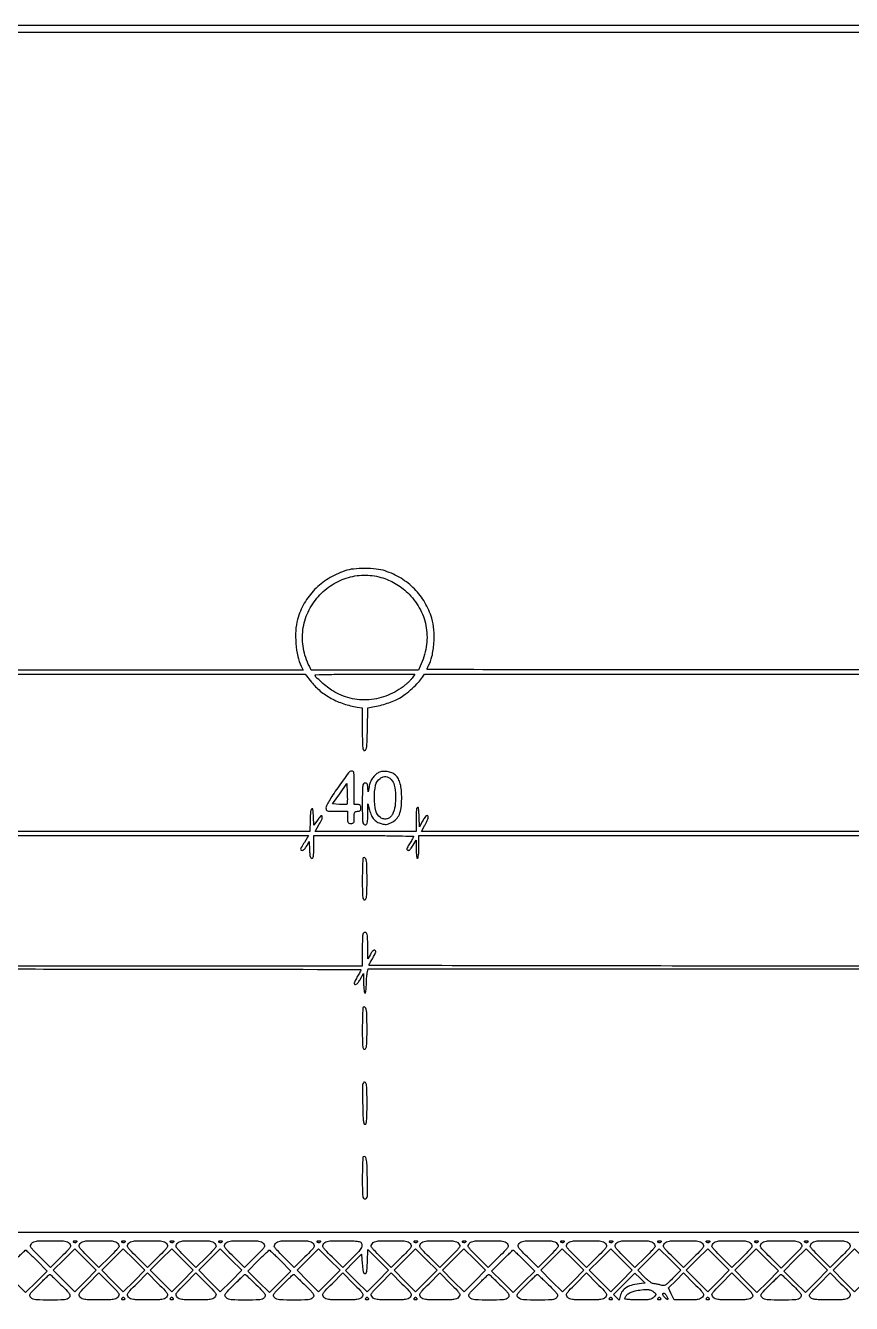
# Model space of a CAD drawing. Extents: x 0 to 836, y 5 to 589.
# Drawn here: x 301.6 to 353.5, y 508.4 to 588.7 of the extents above; entities that cross this region are included whole.
import ezdxf

# ---------------------------------------------------------------- set-up
doc = ezdxf.new("R2010")
doc.units = 0
doc.header["$MEASUREMENT"] = 0

msp = doc.modelspace()

# ---------------------------------------------------------------- linework, layer by layer
for points in [[(201.712326, 537.783562, -0.000001), (217.055896, 537.76491, -0.426088)], [(546.939, 229.3929, -0.000106), (546.943559, 250.949215, -0.000176), (546.957638, 269.095817, -0.000001), (546.976289, 285.583213, -0.415883)], [(836.0595, 588.6891), (420.497259, 588.710259, 0.000013), (261.145696, 588.714318, 0.000021), (126.989856, 588.708632), (4.934769, 588.698274, 0.19889), (4.878609, 588.675009, 0.198853), (4.855343, 588.618859), (4.83877, 516.273901, 0.000036), (4.826254, 436.744061, 0.000021), (4.8222, 342.282364), (4.8222, 95.946129), (4.469225, 95.920114, 0.031904), (4.160456, 95.877435, 0.315999), (4.075312, 95.787407, 0.415411), (4.137995, 95.703578, 0.035338), (4.43445, 95.6826), (4.8222, 95.6826), (4.8222, 50.2101), (4.8222, 4.7376), (420.462, 4.7376), (836.1018, 4.7376)], [(604.852986, 529.408162, -0.000002), (620.423836, 529.389509, -0.550615)], [(238.738155, 529.614638, -0.000002), (224.300981, 529.63329, -0.415836)], [(273.3849, 529.4268, -0.000121), (292.281139, 529.422241, -0.000201), (308.18842, 529.408162, -0.000002), (322.638019, 529.38951, -0.415836), (322.663967, 529.36335, -0.111035), (322.654741, 529.323591, -0.00754), (322.602435, 529.219133, -0.010506), (322.534975, 529.095746, -0.007675), (322.455107, 528.9615, 0.013093), (322.375115, 528.82367, 0.015532), (322.30713, 528.68937, 0.014424), (322.256969, 528.573547, 0.08935), (322.24404, 528.5103, 0.300243), (322.286105, 528.443199, 0.270054), (322.368756, 528.451495, 0.076762), (322.500918, 528.582446, 0.029789), (322.641858, 528.798877), (322.830817, 529.1307), (322.832208, 528.51735, 0.012089), (322.838612, 528.27524, 0.022171), (322.857319, 528.078835, 0.019132), (322.883712, 527.931746, 0.352327), (322.9182, 527.904, 0.337997), (322.951491, 527.929407, 0.024612), (322.97805, 528.049406, 0.0263), (322.996732, 528.209721, 0.015856), (323.0028, 528.401025, -0.009248), (323.006678, 528.610702, -0.008086), (323.018332, 528.829709, -0.008156), (323.035294, 529.027274, -0.023865), (323.055675, 529.162425), (323.10855, 529.4268), (358.629975, 529.4268, -0.000167), (372.250518, 529.422241, -0.000279)], [(531.796111, 538.074638, -0.000002), (517.6951, 538.093291, -0.426056)], [(413.368417, 538.074638, -0.000002), (399.676779, 538.093291, -0.415815)], [(77.850638, 481.579418, -0.000002), (77.869294, 494.031443, -0.550517)], [(358.663873, 548.208, -0.000128), (346.4494, 548.211122, -0.000213), (336.166934, 548.220763, -0.000002), (326.827688, 548.233536, -0.413812), (326.8098, 548.251448, -0.087355), (326.814209, 548.27649, -0.012429), (326.833325, 548.325286, -0.013828), (326.859222, 548.382368, -0.011392), (326.889886, 548.441798, 0.069185), (327.126048, 549.067364, 0.037745), (327.246754, 549.880491, 0.03717), (327.244727, 550.728547, 0.05368), (327.107687, 551.4651, 0.060115), (326.676846, 552.45288, 0.061584), (326.026228, 553.300967, 0.061096), (325.183478, 553.970492, 0.057552), (324.1872, 554.432641, 0.052742), (323.628145, 554.554122, 0.027023), (322.910891, 554.593289, 0.027023), (322.19683, 554.555042, 0.055083), (321.6492, 554.433961, 0.054985), (320.609451, 553.947625, 0.06311), (319.752951, 553.264275, 0.064207), (319.105282, 552.399962, 0.060104), (318.680519, 551.3805, 0.055053), (318.566167, 550.692574, 0.033595), (318.576421, 549.868395, 0.033761), (318.695568, 549.06427, 0.06198), (318.915041, 548.44065), (319.030945, 548.208), (273.486381, 548.208)], [(77.644162, 421.684687, -0.000002), (77.625507, 409.236574, -0.415775)], [(358.704, 529.596, -0.000167), (345.079252, 529.600559, -0.000279), (333.609652, 529.614638, -0.000003), (323.198363, 529.633296, -0.415688), (323.172433, 529.65945, -0.111035), (323.181659, 529.699209, -0.00754), (323.233965, 529.803667, -0.010506), (323.301425, 529.927054, -0.007675), (323.381293, 530.0613, 0.012268), (323.461289, 530.198615, 0.014838), (323.52927, 530.331359, 0.013493), (323.579721, 530.445361, 0.091427), (323.59236, 530.50545, 0.204822), (323.560052, 530.586552, 0.324005), (323.489302, 530.598041, 0.105322), (323.377935, 530.508799, 0.034475), (323.255673, 530.33625), (323.088032, 530.0613), (323.087716, 530.88615, 0.003998), (323.083487, 531.390872, 0.046613), (323.061951, 531.586704, 0.162038), (323.010335, 531.676028, 0.183401), (322.9182, 531.711, 0.218517), (322.824794, 531.668132, 0.138781), (322.773534, 531.557662, 0.036854), (322.752731, 531.313459, 0.002827), (322.749, 530.6535), (322.749, 529.596), (273.5118, 529.596, -0.000121)], [(383.716206, 529.408162, -0.000003), (394.123716, 529.389504, -0.425916)], [(381.27946, 547.935135, -0.000004), (390.656104, 547.916048, -0.413615)], [(604.231838, 387.151416, -0.000003), (604.250494, 398.693431, -0.41574)], [(697.188315, 5.1606), (351.216758, 5.1606), (5.2452, 5.1606), (5.2452, 50.4216), (5.2452, 95.6826), (5.8374, 95.6826, 0.008455), (6.143074, 95.687769, 0.044348), (6.30975, 95.708282, 0.103378), (6.397676, 95.747244, 0.241448), (6.4296, 95.8095, 0.241448), (6.397676, 95.871756, 0.103378), (6.30975, 95.910718, 0.044348), (6.143074, 95.931231, 0.008455), (5.8374, 95.9364), (5.2452, 95.9364), (5.2452, 342.1224), (5.2452, 588.3084), (420.2505, 588.3084), (835.2558, 588.3084)], [(273.464073, 547.948342), (319.1535, 547.942483), (319.548471, 547.452335, 0.052372), (320.109631, 546.888395, 0.046013), (320.799529, 546.425209, 0.044566), (321.585484, 546.083396, 0.04256), (322.43175, 545.87981), (322.749, 545.831533), (322.749, 544.475563, 0.002236), (322.752661, 543.656987, 0.025535), (322.772016, 543.334812, 0.089588), (322.81582, 543.187892, 0.334728), (322.89705, 543.148018, 0.25553), (322.979326, 543.215929, 0.063775), (323.024525, 543.390736, 0.024341), (323.050605, 543.728863, 0.002694), (323.068381, 544.504388), (323.091662, 545.832333), (323.406781, 545.886762, 0.018866), (323.86631, 545.984115, 0.018733), (324.318295, 546.116023, 0.019586), (324.735343, 546.273279, 0.028298), (325.088964, 546.446866, 0.037999), (325.451293, 546.688874, 0.017932), (325.881498, 547.051742, 0.017757), (326.278133, 547.437938, 0.045828), (326.526582, 547.750487), (326.66006, 547.9542), (358.67143, 547.9542, -0.00019)], [(357.847473, 538.056), (326.456934, 538.056), (326.675667, 538.447356, 0.011597), (326.759417, 538.605716, 0.014102), (326.830147, 538.757897, 0.012683), (326.882358, 538.888046, 0.089272), (326.8944, 538.954956, 0.194214), (326.858556, 539.043755, 0.365208), (326.786601, 539.051205, 0.095449), (326.671205, 538.935331, 0.025602), (326.536569, 538.71165), (326.3445, 538.3521), (326.319644, 538.96545, 0.009543), (326.285868, 539.531606, 0.600354), (326.212922, 539.563377, 0.220443), (326.142801, 539.424046, 0.008078), (326.133, 538.8174), (326.133, 538.056), (322.959777, 538.056), (319.786553, 538.056), (320.044975, 538.513898, 0.022225), (320.219828, 538.858663, 0.222541), (320.217778, 539.016061, 0.536942), (320.128024, 539.028188, 0.030691), (319.923817, 538.764095), (319.712159, 538.452612), (319.686629, 538.974266, 0.014871), (319.649159, 539.449757, 0.612674), (319.573458, 539.478514, 0.191836), (319.497719, 539.323859, 0.010594), (319.467456, 538.775612), (319.443013, 538.056), (275.158988, 538.056)], [(275.074705, 537.8022), (319.36061, 537.8022), (319.109005, 537.375477, 0.003297), (318.917101, 537.045047, 0.068328), (318.874318, 536.938892, 0.358977), (318.89724, 536.890532, 0.11016), (318.982127, 536.8716, 0.154657), (319.040265, 536.890023, 0.042934), (319.114344, 536.952367, 0.039003), (319.1904, 537.041314, 0.032366), (319.257077, 537.14655), (319.4073, 537.4215), (319.432487, 536.89275, 0.011248), (319.45055, 536.635463, 0.045136), (319.479196, 536.480506, 0.089857), (319.521156, 536.394138, 0.239244), (319.580537, 536.364, 0.277003), (319.641595, 536.400638, 0.080338), (319.678636, 536.508938, 0.035677), (319.698451, 536.710689, 0.006644), (319.7034, 537.0831), (319.7034, 537.8022), (322.8336, 537.8022, -0.001899), (324.033694, 537.797641, -0.003172), (325.043528, 537.783562, -0.000406), (325.936793, 537.764715, -0.41999), (325.96116, 537.73875, -0.10382), (325.951077, 537.699012, -0.007062), (325.89807, 537.594533, -0.009869), (325.830121, 537.471145, -0.007234), (325.750093, 537.3369, 0.009059), (325.60011, 537.083208, 0.07668), (325.553205, 536.959624, 0.284194), (325.575246, 536.89812, 0.169831), (325.651071, 536.8716, 0.174943), (325.705125, 536.89111, 0.032609), (325.782967, 536.964792, 0.031428), (325.866743, 537.067378, 0.024173), (325.945228, 537.18885), (326.129113, 537.5061), (326.131057, 536.93505, 0.013289), (326.137752, 536.711771, 0.023467), (326.156796, 536.528398, 0.020767), (326.183509, 536.390935, 0.347374), (326.2176, 536.364, 0.362465), (326.252916, 536.393474, 0.015687), (326.278562, 536.564925, 0.019442), (326.296508, 536.79386, 0.009838), (326.3022, 537.0831), (326.3022, 537.8022), (357.734666, 537.8022)]]:
    msp.add_lwpolyline(points, format="xyb")
for points in [[(324.04287, 553.991509, -0.02919), (324.502309, 553.812446, -0.031747), (324.924557, 553.585339, -0.031489), (325.317631, 553.30478, -0.027818), (325.689873, 552.965927, -0.074797), (326.403655, 551.981548, -0.081693), (326.769274, 550.859643, -0.079801), (326.760559, 549.65771, -0.0672), (326.383125, 548.44065), (326.275041, 548.208), (322.906793, 548.208), (319.538545, 548.208), (319.420934, 548.44065, -0.073369), (319.046557, 549.564402, -0.07623), (319.019734, 550.733274, -0.076481), (319.344075, 551.853237, -0.074577), (319.99193, 552.83471, -0.068095), (320.859815, 553.569448, -0.072217), (321.876567, 554.026363, -0.073515), (322.9651, 554.170219, -0.074613)], [(325.916859, 547.74749, -0.036873), (325.840988, 547.64846, -0.012692), (325.717522, 547.516683, -0.012534), (325.573522, 547.377748, -0.014195), (325.428459, 547.252037, -0.07428), (324.365271, 546.618523, -0.077805), (323.180145, 546.336295, -0.079271), (321.98455, 546.431812, -0.081471), (320.890318, 546.89511, -0.026399), (320.55857, 547.129892, -0.015181), (320.183597, 547.445103, -0.008098), (319.83755, 547.764635, -0.205059), (319.788, 547.880375, -0.406686), (319.817474, 547.910618, -0.000551), (320.70647, 547.932551, -0.003692), (321.717056, 547.948907, -0.0022), (322.92015, 547.9542), (326.052301, 547.9542)], [(321.202761, 540.806193, 0.007362), (320.898358, 540.356299, 0.013352), (320.664841, 539.978337, 0.012012), (320.498721, 539.676203, 0.120245), (320.4648, 539.537193, 0.092874), (320.487863, 539.414099, 0.227966), (320.553409, 539.352781, 0.071609), (320.700339, 539.328942, 0.004467), (321.1416, 539.325), (321.8184, 539.325), (321.8184, 538.9443, 0.012699), (321.824159, 538.717582, 0.114574), (321.8513, 538.62282, 0.210352), (321.910888, 538.577611, 0.058662), (322.0299, 538.5636, 0.058662), (322.148912, 538.577611, 0.210352), (322.2085, 538.62282, 0.114574), (322.235641, 538.717582, 0.012699), (322.2414, 538.9443, -0.012699), (322.247159, 539.171018, -0.114574), (322.2743, 539.26578, -0.210352), (322.333888, 539.310989, -0.058662), (322.4529, 539.325, 0.045527), (322.560216, 539.334792, 0.152009), (322.6221, 539.3673, 0.152009), (322.654608, 539.429184, 0.045527), (322.6644, 539.5365, 0.045527), (322.654608, 539.643816, 0.152009), (322.6221, 539.7057, 0.152009), (322.560216, 539.738208, 0.045527), (322.4529, 539.748), (322.2414, 539.748), (322.2414, 540.8055, 0.010163), (322.222669, 541.726994, 0.402164), (322.088589, 541.855818, 0.239335), (321.876227, 541.748168, 0.005555)], [(323.772355, 541.760564, 0.068626), (323.568701, 541.612282, 0.051764), (323.389956, 541.400493, 0.049791), (323.252034, 541.146853, 0.051903), (323.169302, 540.87443), (323.106858, 540.5517), (323.097129, 540.82665, 0.027482), (323.084582, 540.965194, 0.108332), (323.054494, 541.044865, 0.16288), (323.001461, 541.086963, 0.087228), (322.9182, 541.1016, 0.250083), (322.823418, 541.051031, 0.116079), (322.772879, 540.916538, 0.02996), (322.752532, 540.619626, 0.00213), (322.749, 539.7903, 0.00213), (322.752532, 538.960974, 0.02996), (322.772879, 538.664063, 0.116079), (322.823418, 538.529569, 0.250083), (322.9182, 538.479, 0.15485), (323.009328, 538.507916, 0.175668), (323.061512, 538.58282, 0.057344), (323.085241, 538.744032, 0.005717), (323.09311, 539.13465), (323.09882, 539.7903), (323.206945, 539.388398, 0.038216), (323.322466, 539.060999, 0.075966), (323.469905, 538.829571, 0.084039), (323.668701, 538.667416, 0.056423), (323.93891, 538.551954, 0.028674), (324.119312, 538.508997, 0.069341), (324.255975, 538.503805, 0.066052), (324.3928, 538.536188, 0.024135), (324.575454, 538.616135, 0.08301), (324.875312, 538.833149, 0.092798), (325.074609, 539.12849, 0.071312), (325.186571, 539.539149, 0.029806), (325.223458, 540.112992, 0.020525), (325.203803, 540.652043, 0.045555), (325.134911, 541.056927, 0.060037), (325.012012, 541.36506, 0.079457), (324.82756, 541.603694, 0.093141), (324.608088, 541.743888, 0.058846), (324.313988, 541.823745, 0.059309), (324.01273, 541.832515, 0.101073)], [(324.558933, 541.329758, -0.144075), (324.758734, 540.963345, -0.044146), (324.838037, 540.331223, -0.044375), (324.802911, 539.657924, -0.081718), (324.639195, 539.135876, -0.09631), (324.501249, 538.957764, -0.114296), (324.314136, 538.857437, -0.114637), (324.102414, 538.849751, -0.097318), (323.894681, 538.934174, -0.192896), (323.601969, 539.353296, -0.054774), (323.505695, 540.15784, -0.054766), (323.586526, 540.965359, -0.189883), (323.870912, 541.395206, -0.063398), (324.056619, 541.492925, -0.113636), (324.226619, 541.515403, -0.112269), (324.390741, 541.461298, -0.060914)], [(321.789199, 539.775199, -0.185124), (321.758615, 539.761567, -0.007561), (321.635912, 539.756894, -0.012318), (321.487705, 539.757143, -0.008332), (321.318893, 539.764404), (320.885277, 539.7903), (321.330689, 540.43375), (321.7761, 541.077199), (321.800995, 540.444545, -0.005621), (321.807882, 540.199423, -0.008617), (321.807799, 539.986954, -0.003925), (321.803228, 539.807534, -0.190267)], [(322.807163, 536.393963, 0.185399), (322.783698, 536.341244, 0.002359), (322.766085, 535.970011, 0.006502), (322.753202, 535.536183, 0.004171), (322.749, 535.032397, 0.002344), (322.752682, 534.246868, 0.026565), (322.77209, 533.936718, 0.09424), (322.816152, 533.79604, 0.328503), (322.89705, 533.757505, 0.254366), (322.978594, 533.82459, 0.068477), (323.021084, 533.992771, 0.025039), (323.041034, 534.321251, 0.002648), (323.0451, 535.089109, 0.005609), (323.036161, 535.885899, 0.039503), (322.996934, 536.271422, 0.185758), (322.917812, 536.401144, 0.376737)], [(322.807163, 527.003362, 0.185399), (322.783698, 526.950644, 0.002359), (322.766085, 526.579411, 0.006502), (322.753202, 526.145583, 0.004171), (322.749, 525.641797, 0.002344), (322.752682, 524.856268, 0.026565), (322.77209, 524.546118, 0.09424), (322.816152, 524.40544, 0.328503), (322.89705, 524.366905, 0.254366), (322.978594, 524.43399, 0.068477), (323.021084, 524.602171, 0.025039), (323.041034, 524.930651, 0.002648), (323.0451, 525.698509, 0.005609), (323.036161, 526.495299, 0.039503), (322.996934, 526.880822, 0.185758), (322.917812, 527.010544, 0.376737)], [(322.767968, 520.994573, 0.002999), (322.785108, 520.262897, 0.020579), (322.810498, 519.903718, 0.04165), (322.849244, 519.707517, 0.334881), (322.9182, 519.6555, 0.335246), (322.98638, 519.707003, 0.045119), (323.021901, 519.895007, 0.021179), (323.04082, 520.243666, 0.002964), (323.0451, 520.965641, 0.002588), (323.041075, 521.743199, 0.025348), (323.021058, 522.070745, 0.071206), (322.977845, 522.237272, 0.251212), (322.894868, 522.304715, 0.328399), (322.813238, 522.26585, 0.099142), (322.770947, 522.12627, 0.02635), (322.757222, 521.813613, 0.002151)], [(322.807163, 517.612763, 0.185328), (322.7837, 517.560069, 0.002379), (322.766085, 517.190633, 0.006531), (322.753202, 516.758807, 0.004191), (322.749, 516.2574, 0.00213), (322.752511, 515.433203, 0.030712), (322.772944, 515.141467, 0.121094), (322.824264, 515.010066, 0.244038), (322.920348, 514.9602, 0.246944), (323.015925, 515.01047, 0.123411), (323.064987, 515.142084, 0.03022), (323.079945, 515.436213, 0.001991), (323.068398, 516.285693, 0.005543), (323.04527, 517.092451, 0.038675), (322.99925, 517.483801, 0.175575), (322.918117, 517.618548, 0.384018)], [(302.298991, 511.087821), (302.952713, 510.430243), (302.275857, 509.757356), (301.599, 509.084469), (300.922143, 509.757356), (300.245287, 510.430243), (300.899009, 511.087821, -0.00331), (301.152935, 511.339887, -0.005234), (301.374291, 511.552236, -0.001538), (301.568265, 511.733337, -0.189215), (301.599, 511.7454, -0.189215), (301.629735, 511.733337, -0.001538), (301.823709, 511.552236, -0.005234), (302.045065, 511.339887, -0.00331)], [(304.352014, 512.164517, -0.1221), (304.418124, 512.041337, -0.202118), (304.400842, 511.92644, -0.05597), (304.273247, 511.762028, -0.0034), (303.835061, 511.317843), (303.16147, 510.644252), (302.491139, 511.318539, -0.003427), (302.055911, 511.762376, -0.055773), (301.928558, 511.927379, -0.200635), (301.911186, 512.042422, -0.122971), (301.976815, 512.165213, -0.10066), (302.104446, 512.25917, -0.072566), (302.274405, 512.309715, -0.031899), (302.557873, 512.332558, -0.004158), (303.1641, 512.3376, -0.004148), (303.771259, 512.332563, -0.032035), (304.054328, 512.309688, -0.073036), (304.224061, 512.258945, -0.100062)], [(304.8138, 512.300293, -0.211827), (304.789808, 512.246202, -0.127879), (304.726585, 512.213171, -0.122608), (304.653224, 512.214412, -0.191362), (304.603153, 512.25162, -0.136093), (304.593656, 512.284272, -0.190788), (304.604367, 512.312343, -0.140899), (304.635317, 512.331288, -0.067432), (304.681907, 512.3376, -0.026751), (304.732446, 512.334894, -0.042195), (304.775056, 512.326641, -0.051652), (304.805087, 512.314686, -0.279105)], [(307.397614, 512.164517, -0.1221), (307.463724, 512.041337, -0.202118), (307.446442, 511.92644, -0.05597), (307.318847, 511.762028, -0.0034), (306.880661, 511.317843), (306.20707, 510.644252), (305.536739, 511.318539, -0.003427), (305.101511, 511.762376, -0.055773), (304.974158, 511.927379, -0.200635), (304.956786, 512.042422, -0.122971), (305.022415, 512.165213, -0.10066), (305.150046, 512.25917, -0.072566), (305.320005, 512.309715, -0.031899), (305.603473, 512.332558, -0.004158), (306.2097, 512.3376, -0.004148), (306.816859, 512.332563, -0.032035), (307.099928, 512.309688, -0.073036), (307.269661, 512.258945, -0.100062)], [(307.8594, 512.300293, -0.211827), (307.835408, 512.246202, -0.127879), (307.772185, 512.213171, -0.122608), (307.698824, 512.214412, -0.191362), (307.648753, 512.25162, -0.136093), (307.639256, 512.284272, -0.190788), (307.649967, 512.312343, -0.140899), (307.680917, 512.331288, -0.067432), (307.727507, 512.3376, -0.026751), (307.778046, 512.334894, -0.042195), (307.820656, 512.326641, -0.051652), (307.850687, 512.314686, -0.279105)], [(310.443214, 512.164517, -0.1221), (310.509324, 512.041337, -0.202118), (310.492042, 511.92644, -0.05597), (310.364447, 511.762028, -0.0034), (309.926261, 511.317843), (309.25267, 510.644252), (308.582339, 511.318539, -0.003427), (308.147111, 511.762376, -0.055773), (308.019758, 511.927379, -0.200635), (308.002386, 512.042422, -0.122971), (308.068015, 512.165213, -0.10066), (308.195646, 512.25917, -0.072566), (308.365605, 512.309715, -0.031899), (308.649073, 512.332558, -0.004158), (309.2553, 512.3376, -0.004148), (309.862459, 512.332563, -0.032035), (310.145528, 512.309688, -0.073036), (310.315261, 512.258945, -0.100062)], [(310.905, 512.300293, -0.211827), (310.881008, 512.246202, -0.127879), (310.817785, 512.213171, -0.122608), (310.744424, 512.214412, -0.191362), (310.694353, 512.25162, -0.136093), (310.684856, 512.284272, -0.190788), (310.695567, 512.312343, -0.140899), (310.726517, 512.331288, -0.067432), (310.773107, 512.3376, -0.026751), (310.823646, 512.334894, -0.042195), (310.866256, 512.326641, -0.051652), (310.896287, 512.314686, -0.279105)], [(313.488814, 512.164517, -0.1221), (313.554924, 512.041337, -0.202118), (313.537642, 511.92644, -0.05597), (313.410047, 511.762028, -0.0034), (312.971861, 511.317843), (312.29827, 510.644252), (311.627939, 511.318539, -0.003427), (311.192711, 511.762376, -0.055773), (311.065358, 511.927379, -0.200635), (311.047986, 512.042422, -0.122971), (311.113615, 512.165213, -0.10066), (311.241246, 512.25917, -0.072566), (311.411205, 512.309715, -0.031899), (311.694673, 512.332558, -0.004158), (312.3009, 512.3376, -0.004148), (312.908059, 512.332563, -0.032035), (313.191128, 512.309688, -0.073036), (313.360861, 512.258945, -0.100062)], [(313.9506, 512.300293, -0.211827), (313.926608, 512.246202, -0.127879), (313.863385, 512.213171, -0.122608), (313.790024, 512.214412, -0.191362), (313.739953, 512.25162, -0.136093), (313.730456, 512.284272, -0.190788), (313.741167, 512.312343, -0.140899), (313.772117, 512.331288, -0.067432), (313.818707, 512.3376, -0.026751), (313.869246, 512.334894, -0.042195), (313.911856, 512.326641, -0.051652), (313.941887, 512.314686, -0.279105)], [(316.534414, 512.164517, -0.1221), (316.600524, 512.041337, -0.202118), (316.583242, 511.92644, -0.05597), (316.455647, 511.762028, -0.0034), (316.017461, 511.317843), (315.34387, 510.644252), (314.673539, 511.318539, -0.003427), (314.238311, 511.762376, -0.055773), (314.110958, 511.927379, -0.200635), (314.093586, 512.042422, -0.122971), (314.159215, 512.165213, -0.10066), (314.286846, 512.25917, -0.072566), (314.456805, 512.309715, -0.031899), (314.740273, 512.332558, -0.004158), (315.3465, 512.3376, -0.004148), (315.953659, 512.332563, -0.032035), (316.236728, 512.309688, -0.073036), (316.406461, 512.258945, -0.100062)], [(317.611591, 511.087821), (318.265313, 510.430243), (317.588457, 509.757356), (316.9116, 509.084469), (316.234743, 509.757356), (315.557887, 510.430243), (316.211609, 511.087821, -0.00331), (316.465535, 511.339887, -0.005234), (316.686891, 511.552236, -0.001538), (316.880865, 511.733337, -0.189215), (316.9116, 511.7454, -0.189215), (316.942335, 511.733337, -0.001538), (317.136309, 511.552236, -0.005234), (317.357665, 511.339887, -0.00331)], [(319.664614, 512.164517, -0.1221), (319.730724, 512.041337, -0.202118), (319.713442, 511.92644, -0.05597), (319.585847, 511.762028, -0.0034), (319.147661, 511.317843), (318.47407, 510.644252), (317.803739, 511.318539, -0.003427), (317.368511, 511.762376, -0.055773), (317.241158, 511.927379, -0.200635), (317.223786, 512.042422, -0.122971), (317.289415, 512.165213, -0.10066), (317.417046, 512.25917, -0.072566), (317.587005, 512.309715, -0.031899), (317.870473, 512.332558, -0.004158), (318.4767, 512.3376, -0.004148), (319.083859, 512.332563, -0.032035), (319.366928, 512.309688, -0.073036), (319.536661, 512.258945, -0.100062)], [(320.1264, 512.300293, -0.211827), (320.102408, 512.246202, -0.127879), (320.039185, 512.213171, -0.122608), (319.965824, 512.214412, -0.191362), (319.915753, 512.25162, -0.136093), (319.906256, 512.284272, -0.190788), (319.916967, 512.312343, -0.140899), (319.947917, 512.331288, -0.067432), (319.994507, 512.3376, -0.026751), (320.045046, 512.334894, -0.042195), (320.087656, 512.326641, -0.051652), (320.117687, 512.314686, -0.279105)], [(322.64748, 512.23608, -0.165893), (322.724486, 512.079318, -0.153958), (322.692762, 511.902679, -0.065209), (322.522584, 511.660972, -0.011266), (322.133663, 511.256835), (321.518326, 510.645605), (320.848666, 511.319215, -0.00343), (320.413884, 511.762605, -0.055826), (320.286672, 511.927467, -0.20072), (320.269355, 512.042445, -0.122831), (320.335015, 512.165213, -0.100472), (320.462502, 512.259137, -0.072638), (320.632115, 512.30969, -0.031988), (320.91479, 512.332549, -0.004184), (321.518492, 512.3376, -0.006426), (321.978809, 512.331684, -0.015995), (322.314934, 512.312271, -0.016567), (322.556287, 512.28248, -0.158676)], [(323.721879, 509.799579), (323.04773, 509.121452), (322.371265, 509.797917), (321.6948, 510.474382), (322.20075, 510.986419), (322.7067, 511.498455), (322.749, 510.881678, 0.009094), (322.775758, 510.573685, 0.040746), (322.809268, 510.395896, 0.083978), (322.854654, 510.298304, 0.246819), (322.9182, 510.2649, 0.272024), (322.982845, 510.30288, 0.07786), (323.024655, 510.416361, 0.034857), (323.051889, 510.628122, 0.006406), (323.069791, 511.022077), (323.094481, 511.779254), (323.745255, 511.12848), (324.396029, 510.477706)], [(325.755814, 512.164517, -0.1221), (325.821924, 512.041337, -0.202118), (325.804642, 511.92644, -0.05597), (325.677047, 511.762028, -0.0034), (325.238861, 511.317843), (324.56527, 510.644252), (323.894939, 511.318539, -0.003427), (323.459711, 511.762376, -0.055773), (323.332358, 511.927379, -0.200635), (323.314986, 512.042422, -0.122971), (323.380615, 512.165213, -0.10066), (323.508246, 512.25917, -0.072566), (323.678205, 512.309715, -0.031899), (323.961673, 512.332558, -0.004158), (324.5679, 512.3376, -0.004148), (325.175059, 512.332563, -0.032035), (325.458128, 512.309688, -0.073036), (325.627861, 512.258945, -0.100062)], [(326.2176, 512.300293, -0.211827), (326.193608, 512.246202, -0.127879), (326.130385, 512.213171, -0.122608), (326.057024, 512.214412, -0.191362), (326.006953, 512.25162, -0.136093), (325.997456, 512.284272, -0.190788), (326.008167, 512.312343, -0.140899), (326.039117, 512.331288, -0.067432), (326.085707, 512.3376, -0.026751), (326.136246, 512.334894, -0.042195), (326.178856, 512.326641, -0.051652), (326.208887, 512.314686, -0.279105)], [(328.801414, 512.164517, -0.1221), (328.867524, 512.041337, -0.202118), (328.850242, 511.92644, -0.05597), (328.722647, 511.762028, -0.0034), (328.284461, 511.317843), (327.61087, 510.644252), (326.940539, 511.318539, -0.003427), (326.505311, 511.762376, -0.055773), (326.377958, 511.927379, -0.200635), (326.360586, 512.042422, -0.122971), (326.426215, 512.165213, -0.10066), (326.553846, 512.25917, -0.072566), (326.723805, 512.309715, -0.031899), (327.007273, 512.332558, -0.004158), (327.6135, 512.3376, -0.004148), (328.220659, 512.332563, -0.032035), (328.503728, 512.309688, -0.073036), (328.673461, 512.258945, -0.100062)], [(329.2632, 512.300293, -0.211827), (329.239208, 512.246202, -0.127879), (329.175985, 512.213171, -0.122608), (329.102624, 512.214412, -0.191362), (329.052553, 512.25162, -0.136093), (329.043056, 512.284272, -0.190788), (329.053767, 512.312343, -0.140899), (329.084717, 512.331288, -0.067432), (329.131307, 512.3376, -0.026751), (329.181846, 512.334894, -0.042195), (329.224456, 512.326641, -0.051652), (329.254487, 512.314686, -0.279105)], [(331.847014, 512.164517, -0.1221), (331.913124, 512.041337, -0.202118), (331.895842, 511.92644, -0.05597), (331.768247, 511.762028, -0.0034), (331.330061, 511.317843), (330.65647, 510.644252), (329.986139, 511.318539, -0.003427), (329.550911, 511.762376, -0.055773), (329.423558, 511.927379, -0.200635), (329.406186, 512.042422, -0.122971), (329.471815, 512.165213, -0.10066), (329.599446, 512.25917, -0.072566), (329.769405, 512.309715, -0.031899), (330.052873, 512.332558, -0.004158), (330.6591, 512.3376, -0.004148), (331.266259, 512.332563, -0.032035), (331.549328, 512.309688, -0.073036), (331.719061, 512.258945, -0.100062)], [(332.924191, 511.087821), (333.577913, 510.430243), (332.901057, 509.757356), (332.2242, 509.084469), (331.547343, 509.757356), (330.870487, 510.430243), (331.524209, 511.087821, -0.00331), (331.778135, 511.339887, -0.005234), (331.999491, 511.552236, -0.001538), (332.193465, 511.733337, -0.189215), (332.2242, 511.7454, -0.189215), (332.254935, 511.733337, -0.001538), (332.448909, 511.552236, -0.005234), (332.670265, 511.339887, -0.00331)], [(334.977214, 512.164517, -0.1221), (335.043324, 512.041337, -0.202118), (335.026042, 511.92644, -0.05597), (334.898447, 511.762028, -0.0034), (334.460261, 511.317843), (333.78667, 510.644252), (333.116339, 511.318539, -0.003427), (332.681111, 511.762376, -0.055773), (332.553758, 511.927379, -0.200635), (332.536386, 512.042422, -0.122971), (332.602015, 512.165213, -0.10066), (332.729646, 512.25917, -0.072566), (332.899605, 512.309715, -0.031899), (333.183073, 512.332558, -0.004158), (333.7893, 512.3376, -0.004148), (334.396459, 512.332563, -0.032035), (334.679528, 512.309688, -0.073036), (334.849261, 512.258945, -0.100062)], [(335.439, 512.300293, -0.211827), (335.415008, 512.246202, -0.127879), (335.351785, 512.213171, -0.122608), (335.278424, 512.214412, -0.191362), (335.228353, 512.25162, -0.136093), (335.218856, 512.284272, -0.190788), (335.229567, 512.312343, -0.140899), (335.260517, 512.331288, -0.067432), (335.307107, 512.3376, -0.026751), (335.357646, 512.334894, -0.042195), (335.400256, 512.326641, -0.051652), (335.430287, 512.314686, -0.279105)], [(338.022814, 512.164517, -0.1221), (338.088924, 512.041337, -0.202118), (338.071642, 511.92644, -0.05597), (337.944047, 511.762028, -0.0034), (337.505861, 511.317843), (336.83227, 510.644252), (336.161939, 511.318539, -0.003427), (335.726711, 511.762376, -0.055773), (335.599358, 511.927379, -0.200635), (335.581986, 512.042422, -0.122971), (335.647615, 512.165213, -0.10066), (335.775246, 512.25917, -0.072566), (335.945205, 512.309715, -0.031899), (336.228673, 512.332558, -0.004158), (336.8349, 512.3376, -0.004148), (337.442059, 512.332563, -0.032035), (337.725128, 512.309688, -0.073036), (337.894861, 512.258945, -0.100062)], [(338.4846, 512.300293, -0.211827), (338.460608, 512.246202, -0.127879), (338.397385, 512.213171, -0.122608), (338.324024, 512.214412, -0.191362), (338.273953, 512.25162, -0.136093), (338.264456, 512.284272, -0.190788), (338.275167, 512.312343, -0.140899), (338.306117, 512.331288, -0.067432), (338.352707, 512.3376, -0.026751), (338.403246, 512.334894, -0.042195), (338.445856, 512.326641, -0.051652), (338.475887, 512.314686, -0.279105)], [(341.068414, 512.164517, -0.1221), (341.134524, 512.041337, -0.202118), (341.117242, 511.92644, -0.05597), (340.989647, 511.762028, -0.0034), (340.551461, 511.317843), (339.87787, 510.644252), (339.207539, 511.318539, -0.003427), (338.772311, 511.762376, -0.055773), (338.644958, 511.927379, -0.200635), (338.627586, 512.042422, -0.122971), (338.693215, 512.165213, -0.10066), (338.820846, 512.25917, -0.072566), (338.990805, 512.309715, -0.031899), (339.274273, 512.332558, -0.004158), (339.8805, 512.3376, -0.004148), (340.487659, 512.332563, -0.032035), (340.770728, 512.309688, -0.073036), (340.940461, 512.258945, -0.100062)], [(342.243635, 509.964827, -0.006669), (341.927813, 509.657319, -0.060632), (341.773627, 509.543093, -0.137063), (341.648628, 509.511965, -0.083935), (341.498621, 509.541724, 0.022479), (341.395572, 509.575687, 0.016489), (341.278666, 509.604351, 0.016728), (341.165984, 509.624161, 0.035157), (341.077362, 509.6304, -0.122094), (340.974423, 509.655917, -0.031177), (340.826717, 509.746133, -0.027702), (340.655464, 509.880705, -0.01789), (340.472105, 510.054004), (340.054871, 510.477608), (340.72777, 511.154478), (341.40067, 511.831348), (342.078042, 511.153976), (342.755413, 510.476605)], [(341.5302, 512.300293, -0.211827), (341.506208, 512.246202, -0.127879), (341.442985, 512.213171, -0.122608), (341.369624, 512.214412, -0.191362), (341.319553, 512.25162, -0.136093), (341.310056, 512.284272, -0.190788), (341.320767, 512.312343, -0.140899), (341.351717, 512.331288, -0.067432), (341.398307, 512.3376, -0.026751), (341.448846, 512.334894, -0.042195), (341.491456, 512.326641, -0.051652), (341.521487, 512.314686, -0.279105)], [(344.114014, 512.164517, -0.1221), (344.180124, 512.041337, -0.202118), (344.162842, 511.92644, -0.05597), (344.035247, 511.762028, -0.0034), (343.597061, 511.317843), (342.92347, 510.644252), (342.253139, 511.318539, -0.003427), (341.817911, 511.762376, -0.055773), (341.690558, 511.927379, -0.200635), (341.673186, 512.042422, -0.122971), (341.738815, 512.165213, -0.10066), (341.866446, 512.25917, -0.072566), (342.036405, 512.309715, -0.031899), (342.319873, 512.332558, -0.004158), (342.9261, 512.3376, -0.004148), (343.533259, 512.332563, -0.032035), (343.816328, 512.309688, -0.073036), (343.986061, 512.258945, -0.100062)], [(344.5758, 512.300293, -0.211827), (344.551808, 512.246202, -0.127879), (344.488585, 512.213171, -0.122608), (344.415224, 512.214412, -0.191362), (344.365153, 512.25162, -0.136093), (344.355656, 512.284272, -0.190788), (344.366367, 512.312343, -0.140899), (344.397317, 512.331288, -0.067432), (344.443907, 512.3376, -0.026751), (344.494446, 512.334894, -0.042195), (344.537056, 512.326641, -0.051652), (344.567087, 512.314686, -0.279105)], [(347.159614, 512.164517, -0.1221), (347.225724, 512.041337, -0.202118), (347.208442, 511.92644, -0.05597), (347.080847, 511.762028, -0.0034), (346.642661, 511.317843), (345.96907, 510.644252), (345.298739, 511.318539, -0.003427), (344.863511, 511.762376, -0.055773), (344.736158, 511.927379, -0.200635), (344.718786, 512.042422, -0.122971), (344.784415, 512.165213, -0.10066), (344.912046, 512.25917, -0.072566), (345.082005, 512.309715, -0.031899), (345.365473, 512.332558, -0.004158), (345.9717, 512.3376, -0.004148), (346.578859, 512.332563, -0.032035), (346.861928, 512.309688, -0.073036), (347.031661, 512.258945, -0.100062)], [(347.6214, 512.300293, -0.211827), (347.597408, 512.246202, -0.127879), (347.534185, 512.213171, -0.122608), (347.460824, 512.214412, -0.191362), (347.410753, 512.25162, -0.136093), (347.401256, 512.284272, -0.190788), (347.411967, 512.312343, -0.140899), (347.442917, 512.331288, -0.067432), (347.489507, 512.3376, -0.026751), (347.540046, 512.334894, -0.042195), (347.582656, 512.326641, -0.051652), (347.612687, 512.314686, -0.279105)], [(350.289814, 512.164517, -0.126177), (350.355014, 512.040654, -0.199623), (350.336104, 511.923887, -0.054453), (350.204354, 511.755323, -0.003295), (349.753026, 511.298008), (349.0596, 510.604582), (348.366174, 511.298008, -0.003295), (347.914846, 511.755323, -0.054453), (347.783096, 511.923887, -0.199623), (347.764186, 512.040654, -0.126177), (347.829386, 512.164517, -0.102125), (347.958928, 512.259303, -0.072217), (348.132482, 512.309954, -0.031069), (348.424335, 512.332664, -0.003885), (349.0596, 512.3376, -0.003885), (349.694865, 512.332664, -0.031069), (349.986718, 512.309954, -0.072217), (350.160272, 512.259303, -0.102125)], [(350.7516, 512.300293, -0.211827), (350.727608, 512.246202, -0.127879), (350.664385, 512.213171, -0.122608), (350.591024, 512.214412, -0.191362), (350.540953, 512.25162, -0.136093), (350.531456, 512.284272, -0.190788), (350.542167, 512.312343, -0.140899), (350.573117, 512.331288, -0.067432), (350.619707, 512.3376, -0.026751), (350.670246, 512.334894, -0.042195), (350.712856, 512.326641, -0.051652), (350.742887, 512.314686, -0.279105)], [(353.335414, 512.164517, -0.1221), (353.401524, 512.041337, -0.202118), (353.384242, 511.92644, -0.05597), (353.256647, 511.762028, -0.0034), (352.818461, 511.317843), (352.14487, 510.644252), (351.474539, 511.318539, -0.003427), (351.039311, 511.762376, -0.055773), (350.911958, 511.927379, -0.200635), (350.894586, 512.042422, -0.122971), (350.960215, 512.165213, -0.10066), (351.087846, 512.25917, -0.072566), (351.257805, 512.309715, -0.031899), (351.541273, 512.332558, -0.004158), (352.1475, 512.3376, -0.004148), (352.754659, 512.332563, -0.032035), (353.037728, 512.309688, -0.073036), (353.207461, 512.258945, -0.100062)], [(303.81565, 509.57115, -0.004145), (304.21732, 509.16516, -0.049961), (304.354014, 508.9933, -0.168757), (304.381973, 508.877909, -0.161102), (304.33316, 508.76745, -0.19588), (304.042905, 508.627823, -0.014413), (303.142223, 508.598374, -0.015267), (302.244151, 508.622331, -0.171235), (301.919684, 508.758132, -0.151641), (301.857213, 508.863724, -0.199808), (301.874983, 508.973028, -0.05311), (302.003707, 509.138303, -0.003657), (302.418638, 509.561832, -0.00302), (302.673508, 509.815128, -0.004798), (302.895027, 510.028499, -0.001295), (303.089627, 510.211423, -0.190218), (303.117944, 510.2226, -0.188666), (303.146312, 510.211501, -0.001307), (303.34039, 510.031236, -0.004806), (303.561394, 509.820872, -0.003027)], [(307.397614, 508.788283, -0.100062), (307.269661, 508.693855, -0.073036), (307.099928, 508.643112, -0.032035), (306.816859, 508.620237, -0.004148), (306.2097, 508.6152, -0.004158), (305.603473, 508.620242, -0.031899), (305.320005, 508.643085, -0.072566), (305.150046, 508.69363, -0.10066), (305.022415, 508.787587, -0.122971), (304.956786, 508.910378, -0.200635), (304.974158, 509.025421, -0.055773), (305.101511, 509.190424, -0.003427), (305.536739, 509.634261), (306.20707, 510.308548), (306.880661, 509.634957, -0.0034), (307.318847, 509.190772, -0.05597), (307.446442, 509.02636, -0.202118), (307.463724, 508.911463, -0.1221)], [(310.443214, 508.788283, -0.100062), (310.315261, 508.693855, -0.073036), (310.145528, 508.643112, -0.032035), (309.862459, 508.620237, -0.004148), (309.2553, 508.6152, -0.004158), (308.649073, 508.620242, -0.031899), (308.365605, 508.643085, -0.072566), (308.195646, 508.69363, -0.10066), (308.068015, 508.787587, -0.122971), (308.002386, 508.910378, -0.200635), (308.019758, 509.025421, -0.055773), (308.147111, 509.190424, -0.003427), (308.582339, 509.634261), (309.25267, 510.308548), (309.926261, 509.634957, -0.0034), (310.364447, 509.190772, -0.05597), (310.492042, 509.02636, -0.202118), (310.509324, 508.911463, -0.1221)], [(313.488814, 508.788283, -0.100062), (313.360861, 508.693855, -0.073036), (313.191128, 508.643112, -0.032035), (312.908059, 508.620237, -0.004148), (312.3009, 508.6152, -0.004158), (311.694673, 508.620242, -0.031899), (311.411205, 508.643085, -0.072566), (311.241246, 508.69363, -0.10066), (311.113615, 508.787587, -0.122971), (311.047986, 508.910378, -0.200635), (311.065358, 509.025421, -0.055773), (311.192711, 509.190424, -0.003427), (311.627939, 509.634261), (312.29827, 510.308548), (312.971861, 509.634957, -0.0034), (313.410047, 509.190772, -0.05597), (313.537642, 509.02636, -0.202118), (313.554924, 508.911463, -0.1221)], [(316.08265, 509.57115, -0.004145), (316.48432, 509.16516, -0.049961), (316.621014, 508.9933, -0.168757), (316.648973, 508.877909, -0.161102), (316.60016, 508.76745, -0.19588), (316.309905, 508.627823, -0.014413), (315.409223, 508.598374, -0.015267), (314.511151, 508.622331, -0.171235), (314.186684, 508.758132, -0.151641), (314.124213, 508.863724, -0.199808), (314.141983, 508.973028, -0.05311), (314.270707, 509.138303, -0.003657), (314.685638, 509.561832, -0.00302), (314.940508, 509.815128, -0.004798), (315.162027, 510.028499, -0.001295), (315.356627, 510.211423, -0.190218), (315.384944, 510.2226, -0.188666), (315.413312, 510.211501, -0.001307), (315.60739, 510.031236, -0.004806), (315.828394, 509.820872, -0.003027)], [(319.12825, 509.57115, -0.004145), (319.52992, 509.16516, -0.049961), (319.666614, 508.9933, -0.168757), (319.694573, 508.877909, -0.161102), (319.64576, 508.76745, -0.19588), (319.355505, 508.627823, -0.014413), (318.454823, 508.598374, -0.015267), (317.556751, 508.622331, -0.171235), (317.232284, 508.758132, -0.151641), (317.169813, 508.863724, -0.199808), (317.187583, 508.973028, -0.05311), (317.316307, 509.138303, -0.003657), (317.731238, 509.561832, -0.00302), (317.986108, 509.815128, -0.004798), (318.207627, 510.028499, -0.001295), (318.402227, 510.211423, -0.190218), (318.430544, 510.2226, -0.188666), (318.458912, 510.211501, -0.001307), (318.65299, 510.031236, -0.004806), (318.873994, 509.820872, -0.003027)], [(322.710214, 508.788283, -0.100062), (322.582261, 508.693855, -0.073036), (322.412528, 508.643112, -0.032035), (322.129459, 508.620237, -0.004148), (321.5223, 508.6152, -0.004158), (320.916073, 508.620242, -0.031899), (320.632605, 508.643085, -0.072566), (320.462646, 508.69363, -0.10066), (320.335015, 508.787587, -0.122971), (320.269386, 508.910378, -0.200635), (320.286758, 509.025421, -0.055773), (320.414111, 509.190424, -0.003427), (320.849339, 509.634261), (321.51967, 510.308548), (322.193261, 509.634957, -0.0034), (322.631447, 509.190772, -0.05597), (322.759042, 509.02636, -0.202118), (322.776324, 508.911463, -0.1221)], [(325.755814, 508.788283, -0.100062), (325.627861, 508.693855, -0.073036), (325.458128, 508.643112, -0.032035), (325.175059, 508.620237, -0.004148), (324.5679, 508.6152, -0.004158), (323.961673, 508.620242, -0.031899), (323.678205, 508.643085, -0.072566), (323.508246, 508.69363, -0.10066), (323.380615, 508.787587, -0.122971), (323.314986, 508.910378, -0.200635), (323.332358, 509.025421, -0.055773), (323.459711, 509.190424, -0.003427), (323.894939, 509.634261), (324.56527, 510.308548), (325.238861, 509.634957, -0.0034), (325.677047, 509.190772, -0.05597), (325.804642, 509.02636, -0.202118), (325.821924, 508.911463, -0.1221)], [(328.801414, 508.788283, -0.100062), (328.673461, 508.693855, -0.073036), (328.503728, 508.643112, -0.032035), (328.220659, 508.620237, -0.004148), (327.6135, 508.6152, -0.004158), (327.007273, 508.620242, -0.031899), (326.723805, 508.643085, -0.072566), (326.553846, 508.69363, -0.10066), (326.426215, 508.787587, -0.122971), (326.360586, 508.910378, -0.200635), (326.377958, 509.025421, -0.055773), (326.505311, 509.190424, -0.003427), (326.940539, 509.634261), (327.61087, 510.308548), (328.284461, 509.634957, -0.0034), (328.722647, 509.190772, -0.05597), (328.850242, 509.02636, -0.202118), (328.867524, 508.911463, -0.1221)], [(331.39525, 509.57115, -0.004145), (331.79692, 509.16516, -0.049961), (331.933614, 508.9933, -0.168757), (331.961573, 508.877909, -0.161102), (331.91276, 508.76745, -0.19588), (331.622505, 508.627823, -0.014413), (330.721823, 508.598374, -0.015267), (329.823751, 508.622331, -0.171235), (329.499284, 508.758132, -0.151641), (329.436813, 508.863724, -0.199808), (329.454583, 508.973028, -0.05311), (329.583307, 509.138303, -0.003657), (329.998238, 509.561832, -0.00302), (330.253108, 509.815128, -0.004798), (330.474627, 510.028499, -0.001295), (330.669227, 510.211423, -0.190218), (330.697544, 510.2226, -0.188666), (330.725912, 510.211501, -0.001307), (330.91999, 510.031236, -0.004806), (331.140994, 509.820872, -0.003027)], [(334.44085, 509.57115, -0.004145), (334.84252, 509.16516, -0.049961), (334.979214, 508.9933, -0.168757), (335.007173, 508.877909, -0.161102), (334.95836, 508.76745, -0.19588), (334.668105, 508.627823, -0.014413), (333.767423, 508.598374, -0.015267), (332.869351, 508.622331, -0.171235), (332.544884, 508.758132, -0.151641), (332.482413, 508.863724, -0.199808), (332.500183, 508.973028, -0.05311), (332.628907, 509.138303, -0.003657), (333.043838, 509.561832, -0.00302), (333.298708, 509.815128, -0.004798), (333.520227, 510.028499, -0.001295), (333.714827, 510.211423, -0.190218), (333.743144, 510.2226, -0.188666), (333.771512, 510.211501, -0.001307), (333.96559, 510.031236, -0.004806), (334.186594, 509.820872, -0.003027)], [(338.022814, 508.788283, -0.100062), (337.894861, 508.693855, -0.073036), (337.725128, 508.643112, -0.032035), (337.442059, 508.620237, -0.004148), (336.8349, 508.6152, -0.004158), (336.228673, 508.620242, -0.031899), (335.945205, 508.643085, -0.072566), (335.775246, 508.69363, -0.10066), (335.647615, 508.787587, -0.122971), (335.581986, 508.910378, -0.200635), (335.599358, 509.025421, -0.055773), (335.726711, 509.190424, -0.003427), (336.161939, 509.634261), (336.83227, 510.308548), (337.505861, 509.634957, -0.0034), (337.944047, 509.190772, -0.05597), (338.071642, 509.02636, -0.202118), (338.088924, 508.911463, -0.1221)], [(340.287574, 509.650361, 0.035355), (339.743835, 509.560202, 0.075028), (339.349246, 509.400409, 0.098923), (339.08895, 509.166641, 0.106811), (338.947223, 508.85681), (338.889806, 508.595394), (338.71052, 508.77468), (338.531234, 508.953966), (339.203103, 509.629799), (339.874972, 510.305632), (340.20021, 509.989166), (340.525447, 509.6727)], [(344.114014, 508.788283, -0.088749), (343.994902, 508.696183, -0.076238), (343.844825, 508.644948, -0.038027), (343.607709, 508.62097, -0.006212), (343.145638, 508.615266), (342.3339, 508.615333), (342.159541, 508.991727), (341.985182, 509.368121), (342.454861, 509.8378), (342.92454, 510.307479), (343.597596, 509.634422, -0.003403), (344.035427, 509.190591, -0.056012), (344.16291, 509.026291, -0.202184), (344.180148, 508.911445, -0.12199)], [(347.225305, 508.767389, -0.121451), (347.105491, 508.686555, -0.056764), (346.922398, 508.642062, -0.026999), (346.616809, 508.620328, -0.004254), (346.014, 508.6152, -0.003895), (345.379714, 508.620141, -0.030938), (345.087435, 508.64282, -0.07174), (344.913637, 508.693272, -0.102727), (344.784415, 508.787587, -0.122854), (344.71876, 508.910359, -0.200706), (344.736086, 509.025348, -0.055817), (344.863321, 509.190232, -0.00343), (345.298177, 509.633696), (345.967947, 510.307418), (346.665491, 509.613498, -0.003879), (347.09346, 509.181094, -0.047028), (347.239915, 508.999429, -0.161843), (347.272263, 508.87957, -0.171211)], [(349.75345, 509.57115, -0.004145), (350.15512, 509.16516, -0.049961), (350.291814, 508.9933, -0.168757), (350.319773, 508.877909, -0.161102), (350.27096, 508.76745, -0.19588), (349.980705, 508.627823, -0.014413), (349.080023, 508.598374, -0.015267), (348.181951, 508.622331, -0.171235), (347.857484, 508.758132, -0.151641), (347.795013, 508.863724, -0.199808), (347.812783, 508.973028, -0.05311), (347.941507, 509.138303, -0.003657), (348.356438, 509.561832, -0.00302), (348.611308, 509.815128, -0.004798), (348.832827, 510.028499, -0.001295), (349.027427, 510.211423, -0.190218), (349.055744, 510.2226, -0.188666), (349.084112, 510.211501, -0.001307), (349.27819, 510.031236, -0.004806), (349.499194, 509.820872, -0.003027)], [(353.335414, 508.788283, -0.101413), (353.206421, 508.693619, -0.072507), (353.034196, 508.642936, -0.031399), (352.745394, 508.62017, -0.003973), (352.1199, 508.6152, -0.004825), (351.549535, 508.620705, -0.024421), (351.232159, 508.642362, -0.045331), (351.033006, 508.684303, -0.109788), (350.903029, 508.758183, -0.162459), (350.842556, 508.865505, -0.19244), (350.86431, 508.979108, -0.049951), (351.002623, 509.153956, -0.00343), (351.445011, 509.604798), (352.144988, 510.30843), (352.81852, 509.634898, -0.0034), (353.256667, 509.190752, -0.055974), (353.384249, 509.026353, -0.202125), (353.401526, 508.911461, -0.122088)], [(341.033643, 509.13087, -0.015972), (341.156974, 509.024304, -0.180109), (341.18575, 508.967634, -0.19539), (341.169174, 508.908308, -0.019299), (341.072203, 508.79247, -0.086525), (340.950192, 508.697265, -0.078507), (340.799015, 508.644925, -0.038299), (340.55905, 508.620838, -0.005871), (340.078888, 508.6152, -0.008472), (339.759541, 508.620611, -0.014049), (339.490661, 508.637298, -0.007672), (339.272632, 508.660369, -0.379268), (339.246, 508.690428, -0.164942), (339.299507, 508.848215, -0.074895), (339.458369, 509.00146, -0.06247), (339.691428, 509.126706, -0.050794), (339.9651, 509.201516, -0.01098), (340.407124, 509.265332, -0.046894), (340.673294, 509.272707, -0.077598), (340.86395, 509.229892, -0.076365)], [(307.8171, 508.6998, -0.146489), (307.82573, 508.667703, -0.191582), (307.813817, 508.640051, -0.134005), (307.781114, 508.621372, -0.063222), (307.7325, 508.6152, -0.063222), (307.683886, 508.621372, -0.134005), (307.651183, 508.640051, -0.191582), (307.63927, 508.667703, -0.146489), (307.6479, 508.6998, -0.025622), (307.670288, 508.732189, -0.032351), (307.694319, 508.759549, -0.033983), (307.716705, 508.779082, -0.163822), (307.7325, 508.7844, -0.163822), (307.748295, 508.779082, -0.033983), (307.770681, 508.759549, -0.032351), (307.794712, 508.732189, -0.025622)], [(310.8627, 508.6998, -0.146489), (310.87133, 508.667703, -0.191582), (310.859417, 508.640051, -0.134005), (310.826714, 508.621372, -0.063222), (310.7781, 508.6152, -0.063222), (310.729486, 508.621372, -0.134005), (310.696783, 508.640051, -0.191582), (310.68487, 508.667703, -0.146489), (310.6935, 508.6998, -0.025622), (310.715888, 508.732189, -0.032351), (310.739919, 508.759549, -0.033983), (310.762305, 508.779082, -0.163822), (310.7781, 508.7844, -0.163822), (310.793895, 508.779082, -0.033983), (310.816281, 508.759549, -0.032351), (310.840312, 508.732189, -0.025622)], [(323.1297, 508.6998, -0.146489), (323.13833, 508.667703, -0.191582), (323.126417, 508.640051, -0.134005), (323.093714, 508.621372, -0.063222), (323.0451, 508.6152, -0.063222), (322.996486, 508.621372, -0.134005), (322.963783, 508.640051, -0.191582), (322.95187, 508.667703, -0.146489), (322.9605, 508.6998, -0.025622), (322.982888, 508.732189, -0.032351), (323.006919, 508.759549, -0.033983), (323.029305, 508.779082, -0.163822), (323.0451, 508.7844, -0.163822), (323.060895, 508.779082, -0.033983), (323.083281, 508.759549, -0.032351), (323.107312, 508.732189, -0.025622)], [(326.1753, 508.6998, -0.146489), (326.18393, 508.667703, -0.191582), (326.172017, 508.640051, -0.134005), (326.139314, 508.621372, -0.063222), (326.0907, 508.6152, -0.063222), (326.042086, 508.621372, -0.134005), (326.009383, 508.640051, -0.191582), (325.99747, 508.667703, -0.146489), (326.0061, 508.6998, -0.025622), (326.028488, 508.732189, -0.032351), (326.052519, 508.759549, -0.033983), (326.074905, 508.779082, -0.163822), (326.0907, 508.7844, -0.163822), (326.106495, 508.779082, -0.033983), (326.128881, 508.759549, -0.032351), (326.152912, 508.732189, -0.025622)], [(338.4423, 508.6998, -0.146489), (338.45093, 508.667703, -0.191582), (338.439017, 508.640051, -0.134005), (338.406314, 508.621372, -0.063222), (338.3577, 508.6152, -0.063222), (338.309086, 508.621372, -0.134005), (338.276383, 508.640051, -0.191582), (338.26447, 508.667703, -0.146489), (338.2731, 508.6998, -0.025622), (338.295488, 508.732189, -0.032351), (338.319519, 508.759549, -0.033983), (338.341905, 508.779082, -0.163822), (338.3577, 508.7844, -0.163822), (338.373495, 508.779082, -0.033983), (338.395881, 508.759549, -0.032351), (338.419912, 508.732189, -0.025622)], [(341.4879, 508.6998, -0.146489), (341.49653, 508.667703, -0.191582), (341.484617, 508.640051, -0.134005), (341.451914, 508.621372, -0.063222), (341.4033, 508.6152, -0.063222), (341.354686, 508.621372, -0.134005), (341.321983, 508.640051, -0.191582), (341.31007, 508.667703, -0.146489), (341.3187, 508.6998, -0.025622), (341.341088, 508.732189, -0.032351), (341.365119, 508.759549, -0.033983), (341.387505, 508.779082, -0.163822), (341.4033, 508.7844, -0.163822), (341.419095, 508.779082, -0.033983), (341.441481, 508.759549, -0.032351), (341.465512, 508.732189, -0.025622)], [(341.865623, 508.874562, -0.01414), (341.948587, 508.708416, -0.251906), (341.945193, 508.650676, -0.44255), (341.903746, 508.642908, -0.02189), (341.784, 508.7421, -0.034072), (341.673498, 508.856718, -0.103222), (341.622451, 508.951669, -0.260514), (341.635898, 509.011209, -0.212873), (341.696423, 509.0382, -0.146758), (341.733836, 509.026977, -0.046488), (341.779796, 508.990131, -0.041844), (341.82609, 508.937185, -0.035873)], [(344.5335, 508.6998, -0.146489), (344.54213, 508.667703, -0.191582), (344.530217, 508.640051, -0.134005), (344.497514, 508.621372, -0.063222), (344.4489, 508.6152, -0.063222), (344.400286, 508.621372, -0.134005), (344.367583, 508.640051, -0.191582), (344.35567, 508.667703, -0.146489), (344.3643, 508.6998, -0.025622), (344.386688, 508.732189, -0.032351), (344.410719, 508.759549, -0.033983), (344.433105, 508.779082, -0.163822), (344.4489, 508.7844, -0.163822), (344.464695, 508.779082, -0.033983), (344.487081, 508.759549, -0.032351), (344.511112, 508.732189, -0.025622)]]:
    msp.add_lwpolyline(points, format="xyb", close=True)
msp.add_lwpolyline([(394.236, 512.845449), (309.218878, 512.845368), (224.201757, 512.845287)])
for points in [[(305.3637, 509.7996), (304.68953, 509.121452), (304.01273, 509.798252), (303.33593, 510.475052), (304.0101, 511.1532), (304.68427, 511.831348), (305.36107, 511.154548), (306.03787, 510.477748)], [(308.4093, 509.7996), (307.73513, 509.121452), (307.05833, 509.798252), (306.38153, 510.475052), (307.0557, 511.1532), (307.72987, 511.831348), (308.40667, 511.154548), (309.08347, 510.477748)], [(311.4549, 509.7996), (310.78073, 509.121452), (310.10393, 509.798252), (309.42713, 510.475052), (310.1013, 511.1532), (310.77547, 511.831348), (311.45227, 511.154548), (312.12907, 510.477748)], [(314.5005, 509.7996), (313.82633, 509.121452), (313.14953, 509.798252), (312.47273, 510.475052), (313.1469, 511.1532), (313.82107, 511.831348), (314.49787, 511.154548), (315.17467, 510.477748)], [(320.6763, 509.7996), (320.00213, 509.121452), (319.32533, 509.798252), (318.64853, 510.475052), (319.3227, 511.1532), (319.99687, 511.831348), (320.67367, 511.154548), (321.35047, 510.477748)], [(326.7675, 509.7996), (326.09333, 509.121452), (325.41653, 509.798252), (324.73973, 510.475052), (325.4139, 511.1532), (326.08807, 511.831348), (326.76487, 511.154548), (327.44167, 510.477748)], [(329.8131, 509.7996), (329.13893, 509.121452), (328.46213, 509.798252), (327.78533, 510.475052), (328.4595, 511.1532), (329.13367, 511.831348), (329.81047, 511.154548), (330.48727, 510.477748)], [(335.9889, 509.7996), (335.31473, 509.121452), (334.63793, 509.798252), (333.96113, 510.475052), (334.6353, 511.1532), (335.30947, 511.831348), (335.98627, 511.154548), (336.66307, 510.477748)], [(339.0345, 509.7996), (338.36033, 509.121452), (337.68353, 509.798252), (337.00673, 510.475052), (337.6809, 511.1532), (338.35507, 511.831348), (339.03187, 511.154548), (339.70867, 510.477748)], [(345.1257, 509.7996), (344.45153, 509.121452), (343.77473, 509.798252), (343.09793, 510.475052), (343.7721, 511.1532), (344.44627, 511.831348), (345.12307, 511.154548), (345.79987, 510.477748)], [(348.214215, 509.759197), (347.5368, 509.081782), (346.840165, 509.778417), (346.14353, 510.475052), (346.817138, 511.152635), (347.490747, 511.830218), (348.191189, 511.133415), (348.89163, 510.436612)], [(351.280383, 509.779765), (350.583748, 509.08313), (349.906165, 509.756738), (349.228582, 510.430347), (349.925385, 511.130789), (350.622188, 511.83123), (351.299603, 511.153815), (351.977018, 510.4764)], [(354.3471, 509.7996), (353.67293, 509.121452), (352.99613, 509.798252), (352.31933, 510.475052), (352.9935, 511.1532), (353.66767, 511.831348), (354.34447, 511.154548), (355.02127, 510.477748)]]:
    msp.add_lwpolyline(points, close=True)

doc.saveas('drawing.dxf')
